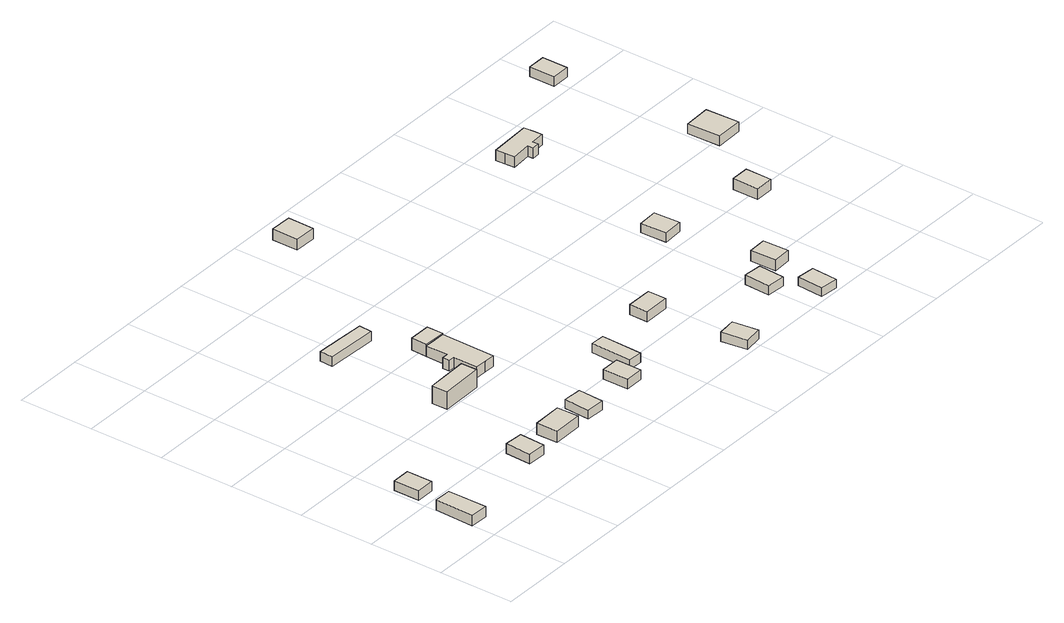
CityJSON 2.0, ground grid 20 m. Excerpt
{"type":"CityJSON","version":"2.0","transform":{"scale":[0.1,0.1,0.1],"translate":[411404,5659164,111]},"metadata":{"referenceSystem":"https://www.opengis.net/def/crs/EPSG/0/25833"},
"CityObjects":{
"building1":{"type":"Building","attributes":{"Dachtyp_tdc":"tdcPolyFlatRoof","Gemeindeschluessel":14612000,"Dachneigung":4.53,"QualitaetDacherkennung":64,"Geometrietyp2DReferenz":"3000","measuredHeight":3.01,"function":"31001_9998","roofType":"2100"},"geometry":[{"type":"Solid","lod":"1","boundaries":[[[[0,1,2,3]],[[4,5,6,7]],[[3,5,4,0]],[[2,6,5,3]],[[1,7,6,2]],[[0,4,7,1]]]]}]},
"building2":{"type":"Building","attributes":{"Dachtyp_tdc":"tdcGableRoof","Gemeindeschluessel":14612000,"Dachneigung":10.88,"QualitaetDacherkennung":91,"Geometrietyp2DReferenz":"3000","measuredHeight":2.89,"function":"31001_9998","roofType":"3100"},"geometry":[{"type":"Solid","lod":"1","boundaries":[[[[8,9,10,11]],[[12,13,14,15]],[[11,13,12,8]],[[10,14,13,11]],[[9,15,14,10]],[[8,12,15,9]]]]}]},
"building3":{"type":"Building","attributes":{"Dachtyp_tdc":"tdcGableRoof","Gemeindeschluessel":14612000,"Dachneigung":15.86,"QualitaetDacherkennung":92,"Geometrietyp2DReferenz":"3000","measuredHeight":2.92,"function":"31001_9998","roofType":"3100"},"geometry":[{"type":"Solid","lod":"1","boundaries":[[[[16,17,18,19]],[[20,21,22,23]],[[19,21,20,16]],[[18,22,21,19]],[[17,23,22,18]],[[16,20,23,17]]]]}]},
"building4":{"type":"Building","attributes":{"Dachtyp_tdc":"tdcPolyFlatRoof","Gemeindeschluessel":14612000,"Dachneigung":4.8,"QualitaetDacherkennung":93,"Geometrietyp2DReferenz":"3000","measuredHeight":3.27,"function":"31001_9998","roofType":"2100"},"geometry":[{"type":"Solid","lod":"1","boundaries":[[[[24,25,26,27]],[[28,29,30,31]],[[27,29,28,24]],[[26,30,29,27]],[[25,31,30,26]],[[24,28,31,25]]]]}]},
"building5":{"type":"Building","attributes":{"Dachtyp_tdc":"tdcGableRoof","Gemeindeschluessel":14612000,"Dachneigung":54.46,"QualitaetDacherkennung":8,"Geometrietyp2DReferenz":"3000","measuredHeight":7.05,"function":"31001_9998","roofType":"3100"},"geometry":[{"type":"Solid","lod":"1","boundaries":[[[[32,33,34,35]],[[36,37,38,39]],[[35,37,36,32]],[[34,38,37,35]],[[33,39,38,34]],[[32,36,39,33]]]]}]},
"building6":{"type":"Building","attributes":{"Dachtyp_tdc":"tdcGableRoof","Gemeindeschluessel":14612000,"Dachneigung":11.68,"QualitaetDacherkennung":81,"Geometrietyp2DReferenz":"3000","measuredHeight":2.86,"function":"31001_9998","roofType":"3100"},"geometry":[{"type":"Solid","lod":"1","boundaries":[[[[40,41,42,43]],[[44,45,46,47]],[[43,45,44,40]],[[42,46,45,43]],[[41,47,46,42]],[[40,44,47,41]]]]}]},
"building7":{"type":"Building","attributes":{"Dachtyp_tdc":"tdcPolyFlatRoof","Gemeindeschluessel":14612000,"Dachneigung":7.25,"QualitaetDacherkennung":86,"Geometrietyp2DReferenz":"3000","measuredHeight":2.77,"function":"31001_9998","roofType":"2100"},"geometry":[{"type":"Solid","lod":"1","boundaries":[[[[48,49,50,51,52]],[[53,54,55,56,57]],[[52,54,53,48]],[[51,55,54,52]],[[50,56,55,51]],[[49,57,56,50]],[[48,53,57,49]]]]}]},
"building8":{"type":"Building","attributes":{"Dachtyp_tdc":"tdcGableRoof","Gemeindeschluessel":14612000,"Dachneigung":17.83,"QualitaetDacherkennung":98,"Geometrietyp2DReferenz":"3000","measuredHeight":3.69,"function":"31001_9998","roofType":"3100"},"geometry":[{"type":"Solid","lod":"1","boundaries":[[[[58,59,60,61,62,63,64,65,66,67]],[[68,69,70,71,72,73,74,75,76,77]],[[67,69,68,58]],[[66,70,69,67]],[[65,71,70,66]],[[64,72,71,65]],[[63,73,72,64]],[[62,74,73,63]],[[61,75,74,62]],[[60,76,75,61]],[[59,77,76,60]],[[58,68,77,59]]]]}]},
"building9":{"type":"Building","attributes":{"Dachtyp_tdc":"tdcGableRoof","Gemeindeschluessel":14612000,"Dachneigung":18.16,"QualitaetDacherkennung":98,"Geometrietyp2DReferenz":"3000","measuredHeight":3.71,"function":"31001_9998","roofType":"3100"},"geometry":[{"type":"Solid","lod":"1","boundaries":[[[[78,79,80,81]],[[82,73,71,83]],[[81,73,82,78]],[[80,71,73,81]],[[79,83,71,80]],[[78,82,83,79]]]]}]},
"building10":{"type":"Building","attributes":{"Dachtyp_tdc":"tdcGableRoof","Gemeindeschluessel":14612000,"Dachneigung":14.66,"QualitaetDacherkennung":97,"Geometrietyp2DReferenz":"3000","measuredHeight":2.99,"function":"31001_9998","roofType":"3100"},"geometry":[{"type":"Solid","lod":"1","boundaries":[[[[84,85,86,87]],[[88,89,90,91]],[[87,89,88,84]],[[86,90,89,87]],[[85,91,90,86]],[[84,88,91,85]]]]}]},
"building11":{"type":"Building","attributes":{"Dachtyp_tdc":"tdcGableRoof","Gemeindeschluessel":14612000,"Dachneigung":17.08,"QualitaetDacherkennung":91,"Geometrietyp2DReferenz":"3000","measuredHeight":2.75,"function":"31001_9998","roofType":"3100"},"geometry":[{"type":"Solid","lod":"1","boundaries":[[[[92,93,94,95]],[[96,97,98,99]],[[95,97,96,92]],[[94,98,97,95]],[[93,99,98,94]],[[92,96,99,93]]]]}]},
"building12":{"type":"Building","attributes":{"Dachtyp_tdc":"tdcGableRoof","Gemeindeschluessel":14612000,"Dachneigung":10.64,"QualitaetDacherkennung":80,"Geometrietyp2DReferenz":"3000","measuredHeight":2.69,"function":"31001_9998","roofType":"3100"},"geometry":[{"type":"Solid","lod":"1","boundaries":[[[[100,101,102,103]],[[104,105,106,107]],[[103,105,104,100]],[[102,106,105,103]],[[101,107,106,102]],[[100,104,107,101]]]]}]},
"building13":{"type":"Building","attributes":{"Dachtyp_tdc":"tdcPolyFlatRoof","Gemeindeschluessel":14612000,"Dachneigung":0,"QualitaetDacherkennung":90,"Geometrietyp2DReferenz":"3000","measuredHeight":2.72,"function":"31001_9998","roofType":"1000"},"geometry":[{"type":"Solid","lod":"1","boundaries":[[[[108,109,110,111]],[[112,113,114,115]],[[111,113,112,108]],[[110,114,113,111]],[[109,115,114,110]],[[108,112,115,109]]]]}]},
"building14":{"type":"Building","attributes":{"Dachtyp_tdc":"tdcPolyFlatRoof","Gemeindeschluessel":14612000,"Dachneigung":6.57,"QualitaetDacherkennung":87,"Geometrietyp2DReferenz":"3000","measuredHeight":3.23,"function":"31001_9998","roofType":"2100"},"geometry":[{"type":"Solid","lod":"1","boundaries":[[[[116,117,118,119]],[[120,121,122,123]],[[119,121,120,116]],[[118,122,121,119]],[[117,123,122,118]],[[116,120,123,117]]]]}]},
"building15":{"type":"Building","attributes":{"Dachtyp_tdc":"tdcPolyFlatRoof","Gemeindeschluessel":14612000,"Dachneigung":4.72,"QualitaetDacherkennung":64,"Geometrietyp2DReferenz":"3000","measuredHeight":2.87,"function":"31001_9998","roofType":"2100"},"geometry":[{"type":"Solid","lod":"1","boundaries":[[[[124,125,126,127]],[[128,129,130,131]],[[127,129,128,124]],[[126,130,129,127]],[[125,131,130,126]],[[124,128,131,125]]]]}]},
"building16":{"type":"Building","attributes":{"Dachtyp_tdc":"tdcPolyFlatRoof","Gemeindeschluessel":14612000,"Dachneigung":5.45,"QualitaetDacherkennung":86,"Geometrietyp2DReferenz":"3000","measuredHeight":2.51,"function":"31001_9998","roofType":"2100"},"geometry":[{"type":"Solid","lod":"1","boundaries":[[[[132,133,134,135]],[[136,137,138,139]],[[135,137,136,132]],[[134,138,137,135]],[[133,139,138,134]],[[132,136,139,133]]]]}]},
"building17":{"type":"Building","attributes":{"Dachtyp_tdc":"tdcHipAndGableRoof","Gemeindeschluessel":14612000,"Dachneigung":15.4,"QualitaetDacherkennung":24,"Geometrietyp2DReferenz":"3000","measuredHeight":3.42,"function":"31001_9998","roofType":"5000"},"geometry":[{"type":"Solid","lod":"1","boundaries":[[[[140,141,142,143]],[[144,145,146,147]],[[143,145,144,140]],[[142,146,145,143]],[[141,147,146,142]],[[140,144,147,141]]]]}]},
"building18":{"type":"Building","attributes":{"Dachtyp_tdc":"tdcPolyFlatRoof","Gemeindeschluessel":14612000,"Dachneigung":3.75,"QualitaetDacherkennung":88,"Geometrietyp2DReferenz":"3000","measuredHeight":2.72,"function":"31001_9998","roofType":"2100"},"geometry":[{"type":"Solid","lod":"1","boundaries":[[[[148,149,150,151]],[[152,153,154,155]],[[151,153,152,148]],[[150,154,153,151]],[[149,155,154,150]],[[148,152,155,149]]]]}]},
"building19":{"type":"Building","attributes":{"Dachtyp_tdc":"tdcGableRoof","Gemeindeschluessel":14612000,"Dachneigung":17.19,"QualitaetDacherkennung":82,"Geometrietyp2DReferenz":"3000","measuredHeight":3.48,"function":"31001_9998","roofType":"3100"},"geometry":[{"type":"Solid","lod":"1","boundaries":[[[[156,157,158,159,160,161,162,163,164,165]],[[166,167,168,169,170,171,172,173,174,175]],[[165,167,166,156]],[[164,168,167,165]],[[163,169,168,164]],[[162,170,169,163]],[[161,171,170,162]],[[160,172,171,161]],[[159,173,172,160]],[[158,174,173,159]],[[157,175,174,158]],[[156,166,175,157]]]]}]},
"building20":{"type":"Building","attributes":{"Dachtyp_tdc":"tdcPolyFlatRoof","Gemeindeschluessel":14612000,"Dachneigung":4.15,"QualitaetDacherkennung":89,"Geometrietyp2DReferenz":"3000","measuredHeight":3.03,"function":"31001_9998","roofType":"2100"},"geometry":[{"type":"Solid","lod":"1","boundaries":[[[[176,177,178,179]],[[180,181,182,183]],[[179,181,180,176]],[[178,182,181,179]],[[177,183,182,178]],[[176,180,183,177]]]]}]},
"building21":{"type":"Building","attributes":{"Dachtyp_tdc":"tdcPolyFlatRoof","Gemeindeschluessel":14612000,"Dachneigung":0,"QualitaetDacherkennung":54,"Geometrietyp2DReferenz":"3000","measuredHeight":2.6,"function":"31001_9998","roofType":"1000"},"geometry":[{"type":"Solid","lod":"1","boundaries":[[[[184,185,186,187]],[[188,189,190,191]],[[187,189,188,184]],[[186,190,189,187]],[[185,191,190,186]],[[184,188,191,185]]]]}]},
"building22":{"type":"Building","attributes":{"Dachtyp_tdc":"tdcPolyFlatRoof","Gemeindeschluessel":14612000,"Dachneigung":3.13,"QualitaetDacherkennung":85,"Geometrietyp2DReferenz":"3000","measuredHeight":2.66,"function":"31001_9998","roofType":"2100"},"geometry":[{"type":"Solid","lod":"1","boundaries":[[[[192,193,194,195]],[[196,197,198,199]],[[195,197,196,192]],[[194,198,197,195]],[[193,199,198,194]],[[192,196,199,193]]]]}]}
},
"vertices":[
[3,168,30],[0,62,30],[49,61,30],[49,167,30],[3,168,2],[49,167,2],[49,61,2],[0,62,2],
[58,222,30],[58,292,30],[8,292,30],[8,222,30],[58,222,5],[8,222,5],[8,292,5],[58,292,5],
[282,112,32],[332,110,32],[335,179,32],[285,182,32],[282,112,6],[285,182,6],[335,179,6],[332,110,6],
[468,175,38],[388,173,38],[389,115,38],[469,116,38],[468,175,8],[469,116,8],[389,115,8],[388,173,8],
[347,441,56],[348,398,56],[462,401,56],[461,444,56],[347,441,8],[461,444,8],[462,401,8],[348,398,8],
[510,118,32],[560,116,32],[564,185,32],[514,188,32],[510,118,8],[514,188,8],[564,185,8],[560,116,8],
[334,717,33],[473,711,33],[475,746,33],[407,749,33],[336,752,33],[334,717,7],[336,752,7],[407,749,7],[475,746,7],[473,711,7],
[479,492,37],[495,492,37],[494,425,37],[525,424,37],[555,424,37],[557,570,37],[527,570,37],[496,571,37],[495,511,37],[479,511,37],[479,492,8],[479,511,8],[495,511,8],[496,571,8],[527,570,8],[557,570,8],[555,424,8],[525,424,8],[494,425,8],[495,492,8],
[556,614,40],[498,614,40],[496,571,40],[557,570,40],[556,614,8],[498,614,8],
[662,121,36],[712,122,36],[712,191,36],[662,191,36],[662,121,10],[662,191,10],[712,191,10],[712,122,10],
[731,168,35],[769,166,35],[773,277,35],[735,279,35],[731,168,10],[735,279,10],[773,277,10],[769,166,10],
[958,3,36],[1008,10,36],[999,79,36],[949,73,36],[958,3,11],[949,73,11],[999,79,11],[1008,10,11],
[984,257,37],[984,307,37],[914,307,37],[914,257,37],[984,257,10],[914,257,10],[914,307,10],[984,307,10],
[740,1080,31],[741,1151,31],[682,1152,31],[681,1081,31],[740,1080,2],[681,1081,2],[682,1152,2],[741,1151,2],
[1228,174,32],[1178,178,32],[1174,108,32],[1224,104,32],[1228,174,7],[1224,104,7],[1174,108,7],[1178,178,7],
[1293,5,29],[1297,75,29],[1248,79,29],[1243,9,29],[1293,5,6],[1243,9,6],[1248,79,6],[1297,75,6],
[1270,160,32],[1320,162,32],[1318,232,32],[1268,230,32],[1270,160,3],[1268,230,3],[1318,232,3],[1320,162,3],
[1271,435,27],[1267,506,27],[1213,503,27],[1216,432,27],[1271,435,2],[1216,432,2],[1213,503,2],[1267,506,2],
[1370,930,30],[1368,955,30],[1255,949,30],[1256,923,30],[1258,898,30],[1313,902,30],[1314,887,30],[1334,888,30],[1333,903,30],[1371,905,30],[1370,930,2],[1371,905,2],[1333,903,2],[1334,888,2],[1314,887,2],[1313,902,2],[1258,898,2],[1256,923,2],[1255,949,2],[1368,955,2],
[1485,446,31],[1485,376,31],[1535,376,31],[1535,446,31],[1485,446,2],[1535,446,2],[1535,376,2],[1485,376,2],
[1684,581,30],[1680,671,30],[1606,668,30],[1610,579,30],[1684,581,4],[1610,579,4],[1606,668,4],[1680,671,4],
[1584,1103,26],[1584,1033,26],[1634,1033,26],[1634,1103,26],[1584,1103,1],[1634,1103,1],[1634,1033,1],[1584,1033,1]
]}
